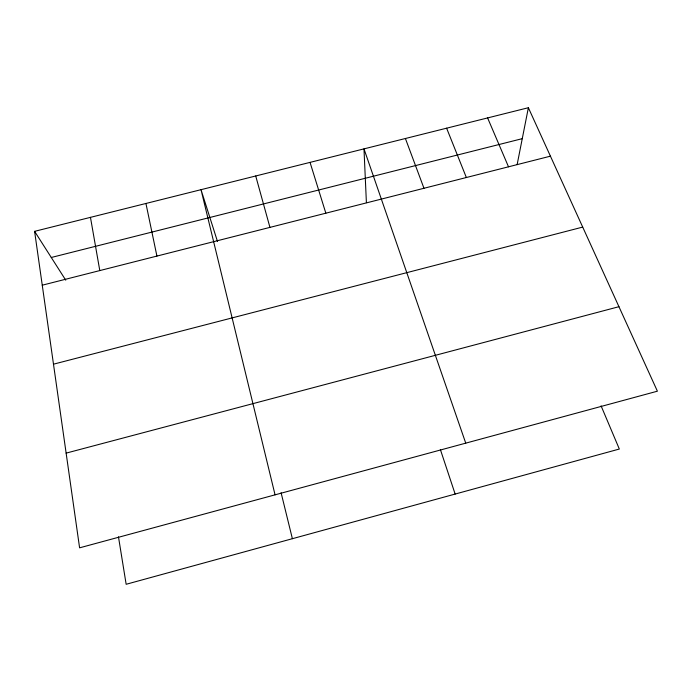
<?xml version="1.0" encoding="UTF-8"?>
<svg xmlns="http://www.w3.org/2000/svg" width="692" height="692" viewBox="0 0 692 692"><rect width="100%" height="100%" fill="white"/><g stroke="black" fill="none" stroke-linecap="round" stroke-linejoin="round"><path stroke-width="1.04" d="M517.132 164.635L528.377 107.718L34.6 231.344L79.597 547.83L657.4 391.188L528.377 107.718M66.129 453.122L618.942 306.694M53.483 364.182L582.707 227.088M42.255 285.19L550.434 156.167M51.277 257.485L522.261 138.66M34.6 231.344L65.749 280.173M487.609 117.925L508.508 166.815M601.08 405.849L619.331 449.039L126.152 584.282L118.47 536.819M446.617 128.193L466.356 177.515M405.408 138.504L423.971 188.276M465.742 443.148L363.983 148.875L366.397 202.669M440.38 449.558L455.146 494.062M217.513 241.551L201.017 189.677L275.061 494.841M310.042 162.386L325.845 213.188M255.72 175.984L269.941 227.383M281.09 492.739L292.387 538.696M145.934 203.465L156.92 256.075M90.462 217.357L99.795 270.581"/></g></svg>
